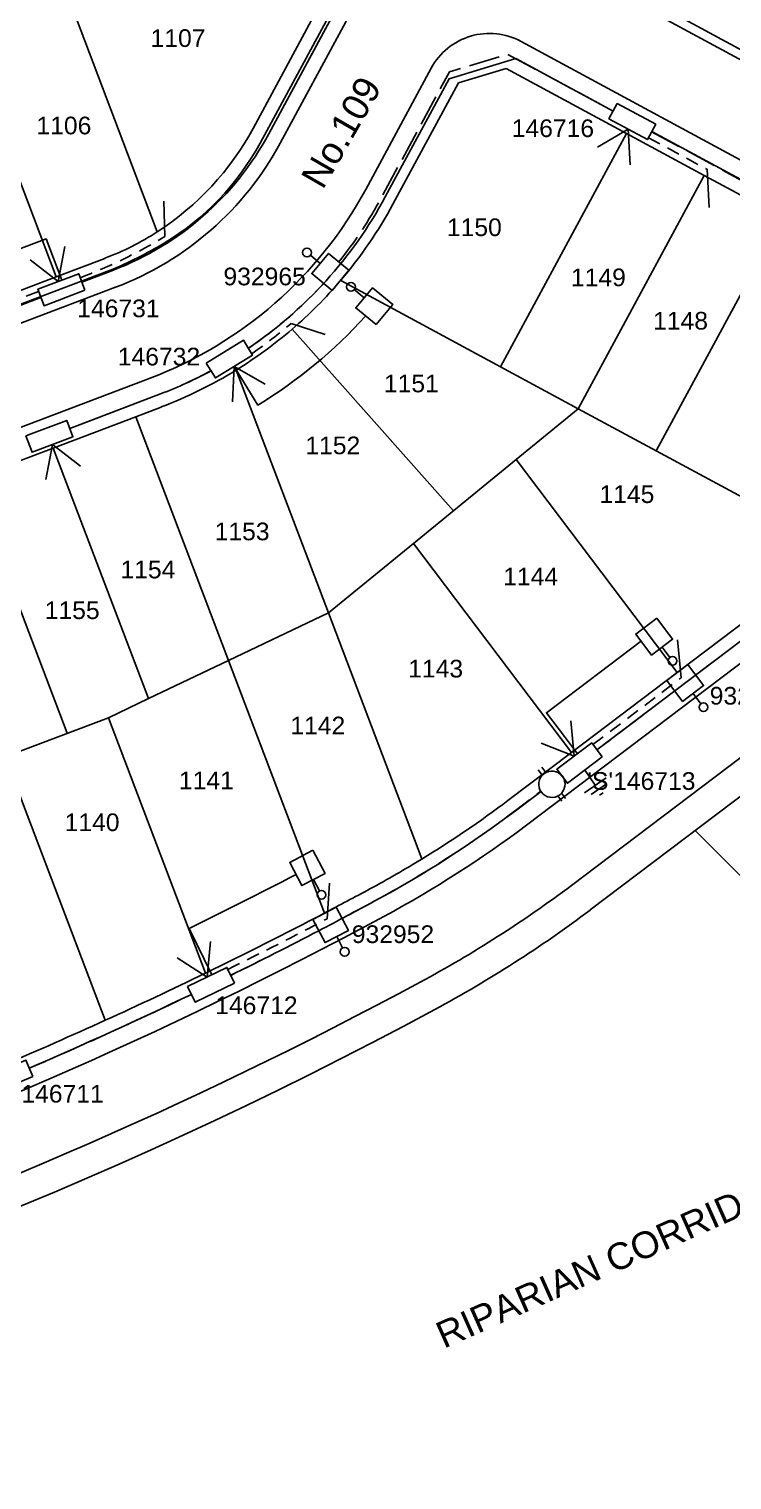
# Model space of a CAD drawing. Header units: metres. Extents: x 303507 to 304452, y 6274483 to 6275961.
# Drawn here: x 304180.4 to 304259.9, y 6274620.7 to 6274784.9 of the extents above; entities that cross this region are included whole.
import ezdxf
from ezdxf.enums import TextEntityAlignment as Align

# ---------------------------------------------------------------- set-up
doc = ezdxf.new("R2010")
doc.units = ezdxf.units.M
doc.header["$LTSCALE"] = 0.7
for name, pattern in [('Cable Exist UG', [8.2, 4, -1.2, 1.8, -1.2]), ('Dash', [5, 3, -2]), ('IE Trench LV', [6.5, 5, -1.5])]:
    doc.linetypes.add(name, pattern=pattern)
doc.layers.get('0').update_dxf_attribs({"color": 6})
for name, color, linetype in [('_User Miscellaneous4', 7, 'Continuous'), ('_User Miscellaneous7', 150, 'Continuous'), ('_User Miscellaneous8', 7, 'Continuous'), ('_User Miscellaneous9', 8, 'Continuous'), ('Cadastre Developer_SP_NEW', 4, 'Continuous'), ('Cadastre Roads_SP_NEW', 8, 'Continuous'), ('Equip_LV_NEW', 5, 'Continuous'), ('Mains_HV_NEW_U72', 2, 'Continuous'), ('Mains_LV_NEW_R6', 2, 'Continuous'), ('Mains_LV_NEW_T84', 2, 'Continuous'), ('Services_SP_NEW_UG', 2, 'Continuous'), ('SupportsUG_SP_LV_NEW', 2, 'Continuous'), ('SupportsUG_SP_LV_SL_NEW', 2, 'Continuous'), ('Trench_SP_NEW', 2, 'Continuous')]:
    doc.layers.add(name, color=color, linetype=linetype)
doc.layers.add('_User Miscellaneous5', color=7, linetype='Continuous', lineweight=35)
doc.styles.add('ARIAL', font='arial.ttf', dxfattribs={"height": 2})
doc.styles.add('ARIAL 3.0', font='arial.ttf', dxfattribs={"height": 3})
doc.styles.add('POLE_LABEL', font='arial.ttf')
doc.styles.add('SL_LABEL', font='arial.ttf')
doc.styles.get("Standard").update_dxf_attribs({"font": 'arial.ttf'})
doc.styles.add('style1', font='iso3098b.shx')
doc.linetypes.add('Cable New UG', pattern='A,8,-1,["x",style1,S=3.5,R=0,X=0.35,Y=-1],-3.5', length=12.5)
doc.linetypes.add('Cable Z', pattern='A,8,-1,["Z",Standard,S=2.5,R=0,X=0.35,Y=-1.25],-3.5', length=12.5)
doc.linetypes.add('IE Trench HV', pattern='A,8,-2,["/",style1,S=2.5,R=0,X=0.1,Y=-1],-4.5', length=14.5)

# ---------------------------------------------------------------- blocks, each defined once
blk = doc.blocks.new('*U103')
at = {"layer": '_User Miscellaneous7', "lineweight": -3}
blk.add_lwpolyline([(0.19, -3.34), (0.19, -1.89)], dxfattribs=at)
blk.add_lwpolyline([(-1.29, -6.31), (1.68, -6.31), (1.68, -3.34), (-1.29, -3.34)], close=True, dxfattribs=at)
blk.add_circle((0.19, -1.39), 0.5, dxfattribs=at)
at = {"layer": '_User Miscellaneous8', "color": 2, "lineweight": -3}
blk.add_lwpolyline([(-1.49, 0), (1.49, 0), (1.49, 2.97), (-1.49, 2.97)], close=True, dxfattribs=at)
at = {"style": 'POLE_LABEL', "flags": 9}
blk.add_attdef('STRUCTURE_PLANT_NUMBER', text='', height=0.2, dxfattribs=at).set_placement((1.64, 1.73), align=Align.MIDDLE_LEFT)
for tag, flags, p in [('STREET_CODE', 9, (1.64, 1.49)), ('OWNED_BY', 9, (1.64, 1.09)), ('OPERATED_BY', 9, (1.64, 0.89)), ('STATE', 9, (1.64, 0.49)), ('COLUMN_TYPE', 9, (1.64, 1.29)), ('MAINTAINED_BY', 9, (1.64, 0.69)), ('USAGE', 9, (1.64, 0.29)), ('LEGEND', 9, (1.64, 0.09)), ('SUBURB', 9, (1.64, -0.31)), ('STREETNAME', 9, (1.64, -0.51)), ('Z', 1, (1.64, -1.31)), ('PARENT', 9, (1.64, -0.11)), ('LOCATION', 9, (1.64, -0.71)), ('NOTES', 9, (1.64, -0.91)), ('LABEL_ALIGNMENT', 9, (1.64, -1.11))]:
    blk.add_attdef(tag, text='', height=0.2, dxfattribs=dict(flags=flags)).set_placement(p, align=Align.MIDDLE_LEFT)
at = {"layer": '_User Miscellaneous5', "style": 'ARIAL', "flags": 8}
blk.add_attdef('ASSET_NUM', text='', height=2, dxfattribs=at).set_placement((2, 3.49), align=Align.MIDDLE_LEFT)
blk = doc.blocks.new('*U66')
at = {"layer": '_User Miscellaneous8', "color": 2}
blk.add_line((0, 0), (0, 1.45), dxfattribs=at)
blk.add_circle((0, 1.95), 0.5, dxfattribs=at)
for tag, p, flags in [('Z', (0, 0), 1), ('OPERATED_BY', (0, -9.61), 9)]:
    blk.add_attdef(tag, p, '', height=0.2, dxfattribs=dict(flags=flags))
at = {"style": 'SL_LABEL', "flags": 9}
blk.add_attdef('STREET_CODE', text='', height=0.2, dxfattribs=at).set_placement((0, -0.2), align=Align.MIDDLE_LEFT)
at = {"flags": 9}
for tag, p in [('CONSTRUCTED_VOLTAGE', (0, -0.4)), ('CONTROL_TYPE', (0, -0.6)), ('OPERATING_VOLTAGE', (0, -1.4)), ('ORIENTATION', (0, -1.6)), ('LANTERN_PURPOSE', (0, -0.8)), ('LANTERN_TYPE', (0, -1)), ('NO_PHASES', (0, -1.2)), ('OWNED_BY', (0, -1.8)), ('STATE', (0, -2)), ('CEXIST', (0, -2.4)), ('CNEW', (0, -2.6)), ('CNUMBER', (0, -2.8)), ('CREMOVE', (0, -3)), ('CREPLACE', (0, -3.2)), ('USAGE', (0, -2.2)), ('LKINGHEIGHT', (0, -3.4)), ('LBRACKET', (0, -3.6)), ('LBRACKETVOCAB', (0, -3.8)), ('LCATEGORY', (0, -4)), ('LCHARGE1', (0, -4.2)), ('LCHARGE1PERCENT', (0, -4.4)), ('LCHARGE2', (0, -4.6)), ('LCHARGE2PERCENT', (0, -4.8)), ('LCHARGE3', (0, -5)), ('LCHARGE3PERCENT', (0, -5.2)), ('LEXIST', (0, -5.4)), ('LLAMP', (0, -5.6)), ('LLAMPVOCAB', (0, -5.8)), ('LMAST', (0, -6)), ('LMASTVOCAB', (0, -6.2)), ('LNEW', (0, -6.4)), ('LANTNUMBER', (0, -6.6)), ('LOUTREACH', (0, -7)), ('LOUTREACHVOCAB', (0, -7.2)), ('LRATECODE', (0, -7.4)), ('LREMOVE', (0, -7.6)), ('LREPLACE', (0, -7.8)), ('LTYPE', (0, -8)), ('LTYPEVOCAB', (0, -8.2)), ('SUBURB', (0, -8.6)), ('STREETNAME', (0, -8.8)), ('LEGEND', (0, -8.4)), ('LOCATION', (0, -9)), ('NOTES', (0, -9.2)), ('MAINTAINED_BY', (0, -9.86))]:
    blk.add_attdef(tag, text='', height=0.2, dxfattribs=at).set_placement(p, align=Align.MIDDLE_LEFT)
blk = doc.blocks.new('*U134')
at = {"layer": '_User Miscellaneous7', "lineweight": -3}
blk.add_lwpolyline([(-0.37, -3.32), (-0.37, -1.87)], dxfattribs=at)
blk.add_lwpolyline([(-1.86, -6.29), (1.11, -6.29), (1.11, -3.32), (-1.86, -3.32)], close=True, dxfattribs=at)
blk.add_circle((-0.37, -1.37), 0.5, dxfattribs=at)
at = {"layer": '_User Miscellaneous8', "color": 2, "lineweight": -3}
blk.add_lwpolyline([(-1.49, 0), (1.49, 0), (1.49, 2.97), (-1.49, 2.97)], close=True, dxfattribs=at)
at = {"style": 'POLE_LABEL', "flags": 9}
blk.add_attdef('STRUCTURE_PLANT_NUMBER', text='', height=0.2, dxfattribs=at).set_placement((1.64, 1.73), align=Align.MIDDLE_LEFT)
for tag, flags, p in [('STREET_CODE', 9, (1.64, 1.49)), ('OWNED_BY', 9, (1.64, 1.09)), ('OPERATED_BY', 9, (1.64, 0.89)), ('STATE', 9, (1.64, 0.49)), ('COLUMN_TYPE', 9, (1.64, 1.29)), ('MAINTAINED_BY', 9, (1.64, 0.69)), ('USAGE', 9, (1.64, 0.29)), ('LEGEND', 9, (1.64, 0.09)), ('SUBURB', 9, (1.64, -0.31)), ('STREETNAME', 9, (1.64, -0.51)), ('Z', 1, (1.64, -1.31)), ('PARENT', 9, (1.64, -0.11)), ('LOCATION', 9, (1.64, -0.71)), ('NOTES', 9, (1.64, -0.91)), ('LABEL_ALIGNMENT', 9, (1.64, -1.11))]:
    blk.add_attdef(tag, text='', height=0.2, dxfattribs=dict(flags=flags)).set_placement(p, align=Align.MIDDLE_LEFT)
at = {"layer": '_User Miscellaneous5', "style": 'ARIAL', "flags": 8}
blk.add_attdef('ASSET_NUM', text='', height=2, dxfattribs=at).set_placement((2, 3.49), align=Align.MIDDLE_LEFT)
blk = doc.blocks.new('*U133')
at = {"layer": '_User Miscellaneous7', "lineweight": -3}
blk.add_lwpolyline([(-0.67, -3.96), (-0.67, -2.51)], dxfattribs=at)
blk.add_lwpolyline([(-2.16, -6.93), (0.81, -6.93), (0.81, -3.96), (-2.16, -3.96)], close=True, dxfattribs=at)
blk.add_circle((-0.67, -2.01), 0.5, dxfattribs=at)
at = {"layer": '_User Miscellaneous8', "color": 2, "lineweight": -3}
blk.add_lwpolyline([(-1.49, 0), (1.49, 0), (1.49, 2.97), (-1.49, 2.97)], close=True, dxfattribs=at)
at = {"style": 'POLE_LABEL', "flags": 9}
blk.add_attdef('STRUCTURE_PLANT_NUMBER', text='', height=0.2, dxfattribs=at).set_placement((1.64, 1.73), align=Align.MIDDLE_LEFT)
for tag, flags, p in [('STREET_CODE', 9, (1.64, 1.49)), ('OWNED_BY', 9, (1.64, 1.09)), ('OPERATED_BY', 9, (1.64, 0.89)), ('STATE', 9, (1.64, 0.49)), ('COLUMN_TYPE', 9, (1.64, 1.29)), ('MAINTAINED_BY', 9, (1.64, 0.69)), ('USAGE', 9, (1.64, 0.29)), ('LEGEND', 9, (1.64, 0.09)), ('SUBURB', 9, (1.64, -0.31)), ('STREETNAME', 9, (1.64, -0.51)), ('Z', 1, (1.64, -1.31)), ('PARENT', 9, (1.64, -0.11)), ('LOCATION', 9, (1.64, -0.71)), ('NOTES', 9, (1.64, -0.91)), ('LABEL_ALIGNMENT', 9, (1.64, -1.11))]:
    blk.add_attdef(tag, text='', height=0.2, dxfattribs=dict(flags=flags)).set_placement(p, align=Align.MIDDLE_LEFT)
at = {"layer": '_User Miscellaneous5', "style": 'ARIAL', "flags": 8}
blk.add_attdef('ASSET_NUM', text='', height=2, dxfattribs=at).set_placement((2, 3.49), align=Align.MIDDLE_LEFT)
blk = doc.blocks.new('*U86')
at = {"lineweight": -3}
blk.add_lwpolyline([(-2.48, 2.49), (2.47, 2.49), (2.47, 0.51), (-2.48, 0.51)], close=True, dxfattribs=at)
for tag, flags, p in [('STREET_CODE', 9, (1.5, 3.5)), ('OWNED_BY', 9, (1.5, 3.3)), ('OPERATED_BY', 9, (1.5, 3.1)), ('STATE', 9, (1.5, 2.7)), ('SUPPORT_TYPE', 9, (1.5, 2.5)), ('SUBURB', 9, (1.5, 1.7)), ('MAINTAINED_BY', 9, (1.5, 2.9)), ('USAGE', 9, (1.5, 2.3)), ('LEGEND', 9, (1.5, 2.1)), ('PARENT', 9, (1.5, 1.9)), ('STREETNAME', 9, (1.5, 1.5)), ('Z', 1, (1.5, 0.9)), ('LOCATION', 9, (1.5, 1.3)), ('NOTES', 9, (1.5, 1.1))]:
    blk.add_attdef(tag, text='', height=0.2, dxfattribs=dict(flags=flags)).set_placement(p, align=Align.MIDDLE_LEFT)
at = {"layer": '_User Miscellaneous4', "style": 'ARIAL', "flags": 8}
blk.add_attdef('ASSET_NUM', text='', height=2, dxfattribs=at).set_placement((2, 5.5), align=Align.MIDDLE_LEFT)
blk = doc.blocks.new('A$C1B2C29DD')
at = {"layer": 'Services_SP_NEW_UG', "color": 2, "flags": 128}
for points in [[(0, 0), (-2.1, 3.44)], [(0, 0), (2.1, 3.44)]]:
    blk.add_lwpolyline(points, dxfattribs=at)
blk = doc.blocks.new('*U79')
at = {"layer": 'Services_SP_NEW_UG', "color": 2, "flags": 128}
blk.add_lwpolyline([(-10, -0.75), (-12.25, 2.93)], dxfattribs=at)
at = {"layer": 'Services_SP_NEW_UG', "color": 2, "linetype": 'Dash', "ltscale": 0.7, "flags": 128}
blk.add_lwpolyline([(-2.47, -0.75), (-10, -0.75)], dxfattribs=at)
blk = doc.blocks.new('*U67')
at = {"layer": 'Services_SP_NEW_UG', "color": 2, "flags": 128}
blk.add_lwpolyline([(15, -0.75), (17.25, 2.93)], dxfattribs=at)
at = {"layer": 'Services_SP_NEW_UG', "color": 2, "linetype": 'Dash', "ltscale": 0.7, "flags": 128}
blk.add_lwpolyline([(2.47, -0.75), (15, -0.75)], dxfattribs=at)
blk = doc.blocks.new('Earth')
for p, q in [((0, -2.04), (0, 0)), ((-1.5, -2.04), (1.5, -2.04)), ((-1, -2.64), (1, -2.64)), ((-0.25, -3.24), (0.25, -3.24))]:
    blk.add_line(p, q)
blk = doc.blocks.new('*U173')
blk.add_wipeout([(-1.17, -0.57), (-1.28, -0.72), (-1.36, -0.89), (-1.43, -1.06), (-1.47, -1.25), (-1.49, -1.43), (-1.49, -1.62), (-1.46, -1.81), (-1.41, -1.99), (-1.34, -2.16), (-1.25, -2.32), (-1.13, -2.47), (-1, -2.61), (-0.86, -2.72), (-0.7, -2.82), (-0.53, -2.9), (-0.35, -2.95), (-0.16, -2.99), (0.03, -2.99), (0.21, -2.98), (0.4, -2.94), (0.57, -2.88), (0.74, -2.8), (0.9, -2.69), (1.04, -2.57), (1.17, -2.43), (1.28, -2.28), (1.36, -2.11), (1.43, -1.94), (1.47, -1.75), (1.49, -1.57), (1.49, -1.38), (1.46, -1.19), (1.41, -1.01), (1.34, -0.84), (1.25, -0.68), (1.13, -0.53), (1, -0.39), (0.86, -0.28), (0.7, -0.18), (0.53, -0.1), (0.35, -0.05), (0.16, -0.01), (-0.03, -0.01), (-0.21, -0.02), (-0.4, -0.06), (-0.57, -0.12), (-0.74, -0.2), (-0.9, -0.31), (-1.04, -0.43)])
for p, q in [((-1.47, -1.25), (-2.22, -1.25)), ((1.47, -1.25), (2.22, -1.25)), ((-1.47, -1.75), (-2.22, -1.75)), ((1.47, -1.75), (2.22, -1.75))]:
    blk.add_line(p, q)
blk.add_lwpolyline([(1.49, -1.5, 1), (-1.49, -1.5, 1)], format="xyb", close=True)
for tag, p, flags in [('ORIENTATION', (0, 0), 9), ('Z', (0, 0), 1), ('USAGE', (0, -0.2), 9), ('NOTES', (0, -0.4), 9)]:
    blk.add_attdef(tag, p, '', height=0.2, dxfattribs=dict(flags=flags))

msp = doc.modelspace()

# ---------------------------------------------------------------- linework, layer by layer
at = {"layer": '_User Miscellaneous9', "flags": 128}
msp.add_lwpolyline([(303880.92, 6274901.55), (303890.25, 6274904.91, 0.189053), (303929.52, 6274939.31, -0.41938), (303939.75, 6274942.46), (303998.42, 6274910.75, 0.052412), (304019.01, 6274902.27), (304044.6, 6274894.75, -0.052412), (304054.27, 6274890.77), (304057.02, 6274889.29, -0.424382), (304059.92, 6274878.9), (304058.99, 6274877.31, 0.105117), (304046.02, 6274838.24), (304039.36, 6274778.44, 0.054998), (304039.19, 6274635.22, 0.424194), (304056.75, 6274621.61, 0.088219), (304224.64, 6274677, 0.037313), (304241.77, 6274687.96), (304302.31, 6274733.74, 0.545911), (304300.21, 6274761.33), (304152.92, 6274840.91, -0.414214), (304148.88, 6274854.46), (304172.41, 6274898.01, -0.414214), (304182.57, 6274901.05), (304330.33, 6274821.21)], format="xyb", dxfattribs=at)
for points in [[(304162.73, 6274903.24, 0.414214), (304159.7, 6274913.41), (304113.95, 6274938.13, 0.414214), (304103.79, 6274935.09), (304084.02, 6274898.52, -0.008647), (304080.54, 6274892.32), (304068.48, 6274871.75, 0.105117), (304056.95, 6274837.02), (304050.29, 6274777.23, 0.023584), (304046.42, 6274716.82, 0.420262), (304053.95, 6274709.19), (304061.13, 6274709.22, 0.089985), (304074.3, 6274711.66), (304190.17, 6274755.66, 0.180045), (304208.8, 6274771.97), (304216.22, 6274785.69, 0.414214), (304213.18, 6274795.85), (304147.69, 6274831.24, -0.414214), (304139.2, 6274859.69)], [(304053.99, 6274698.19, 0.420193), (304046.52, 6274690.51, 0.019825), (304049.77, 6274639.72, 0.429168), (304061.26, 6274630.88, 0.085285), (304220.6, 6274684.48, 0.037337), (304236.68, 6274694.77), (304292.45, 6274736.94, 0.545912), (304291.17, 6274753.71), (304236.06, 6274783.49, 0.414214), (304225.89, 6274780.46), (304218.48, 6274766.74, -0.180045), (304194.08, 6274745.37), (304078.2, 6274701.38, -0.089986), (304061.18, 6274698.22)]]:
    msp.add_lwpolyline(points, format="xyb", close=True, dxfattribs=at)
at = {"layer": 'Cadastre Developer_SP_NEW'}
for p, q in [((304184.48, 6274789.33), (304194.88, 6274761.93)), ((304194.88, 6274761.93), (304184.48, 6274789.33)), ((304172.79, 6274784.89), (304183.44, 6274756.85)), ((304183.44, 6274756.85), (304172.79, 6274784.89)), ((304233.74, 6274746.66), (304248.01, 6274773.06)), ((304248.01, 6274773.06), (304233.74, 6274746.66)), ((304242.54, 6274741.91), (304256.8, 6274768.3)), ((304256.8, 6274768.3), (304242.54, 6274741.91)), ((304251.34, 6274737.16), (304265.6, 6274763.55)), ((304265.6, 6274763.55), (304251.34, 6274737.16)), ((304233.74, 6274746.66), (304215.65, 6274756.44)), ((304228.4, 6274730.36), (304210.13, 6274750.9)), ((304210.13, 6274750.9), (304228.4, 6274730.36)), ((304214.25, 6274718.8), (304203.82, 6274746.29)), ((304203.82, 6274746.29), (304214.25, 6274718.8)), ((304242.54, 6274741.91), (304233.74, 6274746.66)), ((304202.93, 6274713.41), (304192.45, 6274741.01)), ((304192.45, 6274741.01), (304202.93, 6274713.41)), ((304235.5, 6274736.16), (304242.54, 6274741.91)), ((304242.54, 6274741.91), (304272.1, 6274725.94)), ((304193.87, 6274709.1), (304183.1, 6274737.46)), ((304183.1, 6274737.46), (304193.87, 6274709.1)), ((304223.88, 6274726.67), (304235.5, 6274736.16)), ((304235.5, 6274736.16), (304253.73, 6274712.05)), ((304253.73, 6274712.05), (304235.5, 6274736.16)), ((304184.67, 6274705.17), (304173.75, 6274733.91)), ((304173.75, 6274733.91), (304184.67, 6274705.17)), ((304214.25, 6274718.8), (304223.88, 6274726.67)), ((304223.88, 6274726.67), (304241.77, 6274703)), ((304241.77, 6274703), (304223.88, 6274726.67)), ((304202.93, 6274713.41), (304214.25, 6274718.8)), ((304214.25, 6274718.8), (304202.93, 6274713.41)), ((304214.25, 6274718.8), (304224.83, 6274690.95)), ((304224.83, 6274690.95), (304214.25, 6274718.8)), ((304202.93, 6274713.41), (304193.87, 6274709.1)), ((304202.93, 6274713.41), (304213.79, 6274684.82)), ((304213.79, 6274684.82), (304202.93, 6274713.41)), ((304193.87, 6274709.1), (304189.34, 6274706.94)), ((304177.66, 6274702.5), (304189.34, 6274706.94)), ((304189.34, 6274706.94), (304200.32, 6274678.02)), ((304200.32, 6274678.02), (304189.34, 6274706.94)), ((304177.66, 6274702.5), (304188.98, 6274672.69)), ((304188.98, 6274672.69), (304177.66, 6274702.5))]:
    msp.add_line(p, q, dxfattribs=at)
at = {"layer": 'Cadastre Roads_SP_NEW', "color": 4}
for p, q in [((304213.14, 6274787.35), (304205.72, 6274773.63)), ((304228.97, 6274778.79), (304234.39, 6274780.41)), ((304234.39, 6274780.41), (304248.01, 6274773.06)), ((304221.56, 6274765.08), (304228.97, 6274778.79)), ((304248.01, 6274773.06), (304256.8, 6274768.3)), ((304256.8, 6274768.3), (304265.6, 6274763.55)), ((304188.93, 6274758.93), (304183.44, 6274756.85)), ((304183.44, 6274756.85), (304174.09, 6274753.3)), ((304243.88, 6274685.17), (304329.17, 6274749.66)), ((304192.45, 6274741.01), (304195.32, 6274742.1)), ((304183.1, 6274737.46), (304192.45, 6274741.01)), ((304173.75, 6274733.91), (304183.1, 6274737.46)), ((304272.1, 6274725.94), (304253.73, 6274712.05)), ((304253.73, 6274712.05), (304241.77, 6274703)), ((304241.77, 6274703), (304234.57, 6274697.56)), ((304255.76, 6274694.15), (304292.64, 6274657.31))]:
    msp.add_line(p, q, dxfattribs=at)
for centre, radius, start, end in [((304177.57, 6274788.85), 32, 302.7503, 331.6167), ((304177.57, 6274788.85), 50, 319.6009, 331.6167), ((304177.57, 6274788.85), 32, 290.7907, 302.7503), ((304177.57, 6274788.85), 50, 310.632, 319.6009), ((304177.57, 6274788.85), 50, 301.6631, 310.632), ((304177.57, 6274788.85), 50, 290.7907, 301.6631), ((304159.84, 6274797.13), 124.5, 301.4698, 306.8917), ((304159.84, 6274797.13), 124.5, 298.3415, 301.4698), ((303984.95, 6275121.37), 492.9, 297.6632, 298.3415), ((303984.95, 6275121.37), 492.9, 295.9099, 297.6632), ((304159.84, 6274797.13), 140, 298.3415, 306.8917), ((303984.95, 6275121.37), 492.9, 294.4525, 295.9099), ((303984.95, 6275121.37), 508.4, 269.7066, 298.3415), ((303984.95, 6275121.37), 492.9, 292.9975, 294.4525)]:
    msp.add_arc(centre, radius, start, end, dxfattribs=at)
at = {"layer": 'Mains_HV_NEW_U72', "color": 2, "linetype": 'Cable New UG', "flags": 128}
msp.add_lwpolyline([(304102.37, 6274744.89), (304107.44, 6274731), (304092.2, 6274725.41), (304093.72, 6274721.23), (304189.49, 6274757.54, 0.035956), (304195.65, 6274760.65, 0.134671), (304206.51, 6274771.98), (304214.47, 6274786.67), (304223.37, 6274805.17)], format="xyb", dxfattribs=at)
at = {"layer": 'Mains_LV_NEW_R6', "color": 2, "linetype": 'Cable Z'}
msp.add_line((304201.05, 6274677.83), (304198.48, 6274683.09), dxfattribs=at)
at = {"layer": 'Mains_LV_NEW_R6', "color": 2, "linetype": 'Cable Z', "flags": 128}
for points in [[(304164.56, 6274754.43), (304182.3, 6274761.13), (304184.08, 6274756.45)], [(304249.7, 6274715.65), (304238.93, 6274707.5), (304240.97, 6274704.8)], [(304240.97, 6274704.8), (304242.44, 6274702.86)]]:
    msp.add_lwpolyline(points, dxfattribs=at)
for points in [[(304203.58, 6274746.7), (304206.27, 6274742.33, 0.072903), (304218.46, 6274752.4)], [(304210.51, 6274689.15, -0.006904), (304198.48, 6274683.09)]]:
    msp.add_lwpolyline(points, format="xyb", dxfattribs=at)
at = {"layer": 'Mains_LV_NEW_T84', "color": 2, "linetype": 'Cable New UG', "flags": 128}
for points in [[(304223.06, 6274801.85), (304214.71, 6274786.4), (304207.49, 6274773.01, -0.180045), (304189.91, 6274757.61), (304186.34, 6274756.26), (304186.34, 6274756.26)], [(304205.21, 6274748.77, 0.120723), (304220.69, 6274765.89), (304227.91, 6274779.27), (304235.48, 6274781.54), (304246.48, 6274775.6)], [(304184.98, 6274739.69), (304195.25, 6274743.59, 0.032479), (304200.97, 6274746.2, 0.032479)], [(304240.66, 6274700.37), (304235.57, 6274696.52, -0.038211), (304219.52, 6274686.2, -0.003651), (304213.16, 6274682.82, -0.00566), (304203.2, 6274677.77, -0.00566)], [(304198.74, 6274675.62, -0.010225), (304180.37, 6274667.26)]]:
    msp.add_lwpolyline(points, format="xyb", dxfattribs=at)
for points in [[(304273.06, 6274777.16), (304272.1, 6274775.38), (304236.92, 6274794.37), (304223.06, 6274801.85)], [(304250.86, 6274773.29), (304272.91, 6274761.39)], [(304277.24, 6274759.01), (304290.52, 6274751.85), (304291.52, 6274738.77), (304253.46, 6274709.96), (304244.65, 6274703.3)], [(304148.94, 6274742.03), (304171.8, 6274750.72), (304181.71, 6274754.49)]]:
    msp.add_lwpolyline(points, dxfattribs=at)
at = {"layer": 'Services_SP_NEW_UG', "color": 2, "flags": 128}
for points in [[(304195.74, 6274761.39), (304195.64, 6274765.42)], [(304210.03, 6274751.57), (304213.87, 6274750.32)], [(304214.12, 6274684.18), (304214.38, 6274688.21)]]:
    msp.add_lwpolyline(points, dxfattribs=at)
at = {"layer": 'Services_SP_NEW_UG', "color": 2, "linetype": 'Dash', "ltscale": 0.7}
for points in [[(304205.61, 6274748.16, 0.02584), (304210.03, 6274751.57)], [(304214.12, 6274684.18, -0.00641), (304202.86, 6274678.45, -0.00641)]]:
    msp.add_lwpolyline(points, format="xyb", dxfattribs=at)
msp.add_arc((304164.54, 6274813.5), 60.74, 290.849, 300.9089, dxfattribs=at)
at = {"layer": 'Trench_SP_NEW', "linetype": 'IE Trench HV', "flags": 128}
msp.add_lwpolyline([(304186.34, 6274756.25), (304189.91, 6274757.61, 0.180045), (304207.49, 6274773.01), (304214.89, 6274786.72)], format="xyb", dxfattribs=at)
at = {"layer": 'Trench_SP_NEW', "linetype": 'IE Trench LV', "flags": 128}
for points in [[(304215.43, 6274758.53, 0.044969), (304220.24, 6274765.79), (304227.95, 6274780.05), (304234.56, 6274782.03), (304246.48, 6274775.59)], [(304205.23, 6274748.78, 0.057934), (304213.71, 6274756.1, 0.057934)], [(304184.98, 6274739.69), (304195.25, 6274743.59, 0.032634), (304201, 6274746.22, 0.032634)], [(304240.65, 6274700.38), (304235.57, 6274696.53, -0.038211), (304219.52, 6274686.21, -0.002146), (304215.78, 6274684.21, -0.002146)], [(304213.16, 6274682.83, -0.00566), (304203.19, 6274677.78, -0.00566)], [(304198.74, 6274675.61, -0.010226), (304180.38, 6274667.25, -0.010226)]]:
    msp.add_lwpolyline(points, format="xyb", dxfattribs=at)
for points in [[(304250.84, 6274773.25), (304272.88, 6274761.35)], [(304290.06, 6274737.67), (304256.11, 6274711.98)], [(304253.46, 6274709.96), (304244.65, 6274703.3)]]:
    msp.add_lwpolyline(points, dxfattribs=at)
at = {"layer": 'Trench_SP_NEW', "linetype": 'IE Trench HV', "flags": 128}
msp.add_lwpolyline([(304166.67, 6274748.89), (304181.71, 6274754.49)], dxfattribs=at)

# ---------------------------------------------------------------- block references
at = {"layer": 'Equip_LV_NEW', "lineweight": 0, "rotation": 34.72354465241924}
msp.add_blockref('Earth', (304243.3, 6274700.97), dxfattribs=at)
at = {"layer": 'Services_SP_NEW_UG', "color": 2}
for p, rotation in [((304248.19, 6274773.55), 151.6426605125304), ((304183.67, 6274756.31), 20.81666666778589), ((304203.58, 6274746.7), 208.9318880570708), ((304183.02, 6274737.87), 200.8166666856149), ((304242.08, 6274702.59), 37.12062848476293), ((304200.54, 6274677.58), 25.9463110043968)]:
    msp.add_blockref('A$C1B2C29DD', p, dxfattribs=dict(at, rotation=rotation))
at = {"layer": 'Services_SP_NEW_UG'}
for name, p, rotation in [('*U79', (304247.95, 6274773.1), 151.6426605221169), ('*U79', (304183.47, 6274756.77), 20.81666665330316), ('*U67', (304241.77, 6274703), 37.12062849120395)]:
    msp.add_blockref(name, p, dxfattribs=dict(at, rotation=rotation))
at = {"layer": 'SupportsUG_SP_LV_NEW'}
ref = msp.add_blockref('*U86', (304247.95, 6274773.1), dxfattribs=dict(at, rotation=331.6426605020548))
ref.add_attrib('ASSET_NUM_001', '146716', (304235, 6274772.66), dxfattribs={"layer": '_User Miscellaneous4', "height": 2, "style": 'ARIAL'})
ref = msp.add_blockref('*U86', (304183.49, 6274756.78), dxfattribs=dict(at, rotation=200.816666663835))
ref.add_attrib('ASSET_NUM_001', '146731', (304185.82, 6274752.27), dxfattribs={"layer": '_User Miscellaneous4', "height": 2, "style": 'ARIAL'})
ref = msp.add_blockref('*U86', (304203.84, 6274746.26), dxfattribs=dict(at, rotation=31.68908550977033))
ref.add_attrib('ASSET_NUM_001', '146732', (304190.41, 6274746.81), dxfattribs={"layer": '_User Miscellaneous4', "height": 2, "style": 'ARIAL'})
ref = msp.add_blockref('*U86', (304183.2, 6274737.39), dxfattribs=dict(at, rotation=20.81666666667305))
ref.add_attrib('ASSET_NUM_001', '146730', (304170.02, 6274738.42), dxfattribs={"layer": '_User Miscellaneous4', "height": 2, "style": 'ARIAL'})
ref = msp.add_blockref('*U86', (304200.31, 6274678.04), dxfattribs=dict(at, rotation=205.9463110076272))
ref.add_attrib('ASSET_NUM_001', '146712', (304201.44, 6274673.38), dxfattribs={"layer": '_User Miscellaneous4', "height": 2, "style": 'ARIAL'})
ref = msp.add_blockref('*U86', (304177.52, 6274667.66), dxfattribs=dict(at, rotation=203.0280222569363))
ref.add_attrib('ASSET_NUM_001', '146711', (304179.5, 6274663.37), dxfattribs={"layer": '_User Miscellaneous4', "height": 2, "style": 'ARIAL'})
at = {"layer": 'SupportsUG_SP_LV_SL_NEW', "ltscale": 0.5}
for p, rotation in [((304213.33, 6274758.35), 50.28550487720696), ((304255.53, 6274709.68), 217.1206284808733), ((304215.19, 6274682.17), 207.7032268729792)]:
    msp.add_blockref('*U66', p, dxfattribs=dict(at, rotation=rotation))
ref = msp.add_blockref('*U103', (304215.61, 6274756.45), dxfattribs=dict(at, rotation=50.28550487720696))
ref.add_attrib('ASSET_NUM_001', '932965', (304202.37, 6274755.88), dxfattribs={"layer": '_User Miscellaneous5', "height": 2, "style": 'ARIAL'})
ref = msp.add_blockref('*U134', (304253.73, 6274712.05), dxfattribs=dict(at, rotation=217.1206284808733))
ref.add_attrib('ASSET_NUM_001', '932953', (304257.41, 6274708.42), dxfattribs={"layer": '_User Miscellaneous5', "height": 2, "style": 'ARIAL'})
ref = msp.add_blockref('*U133', (304213.81, 6274684.8), dxfattribs=dict(at, rotation=207.7032268729792))
ref.add_attrib('ASSET_NUM_001', '932952', (304216.9, 6274681.43), dxfattribs={"layer": '_User Miscellaneous5', "height": 2, "style": 'ARIAL'})

# ---------------------------------------------------------------- texts
at = {"layer": 'Cadastre Developer_SP_NEW', "style": 'ARIAL'}
for s, p in [('1107', (304197.23, 6274782.86)), ('1106', (304184.31, 6274772.97)), ('1150', (304230.77, 6274761.45)), ('1149', (304244.81, 6274755.78)), ('1148', (304254.11, 6274750.87)), ('1151', (304223.64, 6274743.77)), ('1152', (304214.75, 6274736.76)), ('1145', (304248.04, 6274731.24)), ('1153', (304204.48, 6274727.02)), ('1154', (304193.82, 6274722.71)), ('1144', (304237.14, 6274721.91)), ('1155', (304185.25, 6274718.1)), ('1143', (304226.39, 6274711.49)), ('1142', (304213.05, 6274705.05)), ('1141', (304200.44, 6274698.84)), ('1140', (304187.5, 6274694.1))]:
    msp.add_text(s, height=2, dxfattribs=at).set_placement(p, align=Align.CENTER)
at = {"layer": 'Cadastre Developer_SP_NEW', "style": 'ARIAL 3.0'}
msp.add_text('RIPARIAN CORRIDOR', height=3, rotation=24, dxfattribs=at).set_placement((304227.32, 6274635.49))
at = {"layer": 'Cadastre Roads_SP_NEW', "color": 3, "style": 'ARIAL 3.0'}
msp.add_text('No.109', height=3, rotation=60.0083, dxfattribs=at).set_placement((304213.62, 6274766.61))

# ---------------------------------------------------------------- next in the draw order: block references
at = {"layer": 'Equip_LV_NEW', "linetype": 'Cable Exist UG', "lineweight": 0, "ltscale": 0.5, "xscale": -1, "rotation": 307.1206285002185}
msp.add_blockref('*U173', (304240.74, 6274700.31), dxfattribs=at)

# ---------------------------------------------------------------- next in the draw order: block references
at = {"layer": 'SupportsUG_SP_LV_NEW'}
ref = msp.add_blockref('*U86', (304241.77, 6274703), dxfattribs=dict(at, rotation=217.1206284900912))
ref.add_attrib('ASSET_NUM_001', "'S'146713", (304243.55, 6274698.77), dxfattribs={"layer": '_User Miscellaneous4', "height": 2, "style": 'ARIAL'})

doc.saveas('drawing.dxf')
